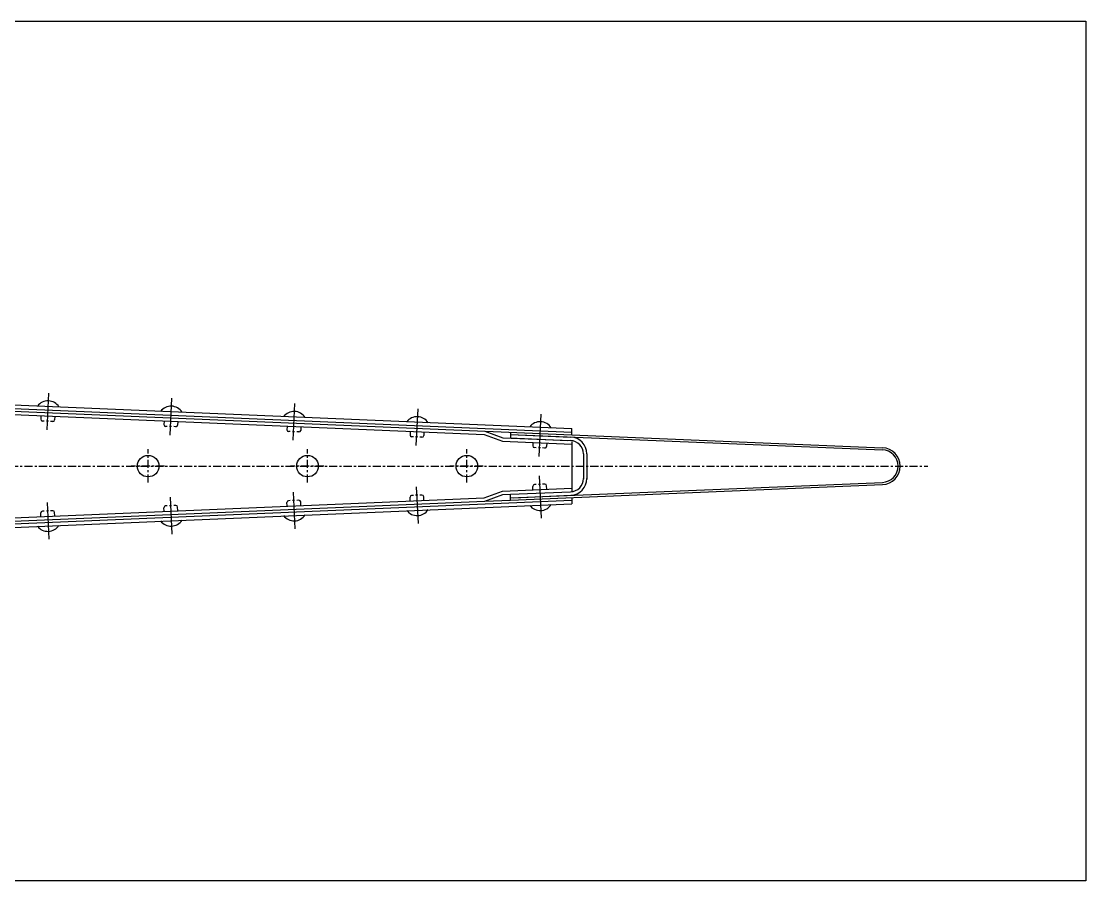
# Model space of a CAD drawing. Extents: x 0 to 162, y -13 to 49.
# Drawn here: x 112.37 to 161.89, y 8.53 to 48.53 of the extents above; entities that cross this region are included whole.
import ezdxf

# ---------------------------------------------------------------- set-up
doc = ezdxf.new("R2010")
doc.units = 0
doc.header["$LTSCALE"] = 0.3
doc.header["$MEASUREMENT"] = 0
doc.linetypes.add('CENTER', pattern=[2, 1.25, -0.25, 0.25, -0.25])
doc.linetypes.add('HIDDEN2', pattern=[0.1875, 0.125, -0.0625])
doc.layers.add('1', color=1, linetype='CONTINUOUS')
doc.layers.add('NOTES', color=2, linetype='CONTINUOUS')

msp = doc.modelspace()

# ---------------------------------------------------------------- linework, layer by layer
at = {"layer": '1', "color": 4}
for p, q in [((87.17266, 31.7289), (137.97826, 29.57481)), ((87.16417, 31.56912), (137.97826, 29.41466)), ((91.65826, 31.25046), (137.97826, 29.28655)), ((91.67377, 31.08966), (133.90937, 29.29892)), ((113.28548, 30.16611), (113.27922, 30.00623)), ((113.92499, 30.14106), (113.91873, 29.98118)), ((119.01063, 29.92165), (119.00437, 29.76177)), ((119.65014, 29.8966), (119.64388, 29.73672)), ((124.73578, 29.67718), (124.72952, 29.51731)), ((125.37529, 29.65213), (125.36903, 29.49226)), ((130.46093, 29.43272), (130.45467, 29.27284)), ((131.10044, 29.40767), (131.09418, 29.24779)), ((133.90937, 29.29892), (134.7499, 28.99149)), ((133.93826, 29.45784), (134.77878, 29.15041)), ((135.12354, 29.4092), (135.12354, 29.14574)), ((135.12354, 29.3051), (152.43158, 28.58582)), ((135.12354, 29.29584), (137.93223, 29.17675)), ((137.97826, 29.28655), (137.97826, 29.57481)), ((137.97826, 29.28655), (152.43573, 28.68573)), ((134.7499, 28.99149), (137.97826, 28.85461)), ((134.77878, 29.15041), (137.92545, 29.0169)), ((135.11677, 29.13598), (137.76598, 29.02366)), ((136.17422, 28.92903), (136.16795, 28.76916)), ((136.81373, 28.90398), (136.80746, 28.74411)), ((137.97826, 28.97675), (137.97826, 26.63392)), ((138.52302, 28.39346), (138.52302, 27.21801)), ((138.68302, 28.39346), (138.68302, 27.21801)), ((134.7499, 26.66161), (137.97826, 26.79848)), ((135.12354, 26.348), (152.43158, 27.06728)), ((135.12354, 26.24791), (152.43573, 26.96736)), ((136.17422, 26.72406), (136.16795, 26.88394)), ((136.81373, 26.74911), (136.80746, 26.90899)), ((91.67377, 24.56344), (133.90937, 26.35417)), ((130.46093, 26.22037), (130.45467, 26.38025)), ((131.10044, 26.24542), (131.09418, 26.4053)), ((133.90937, 26.35417), (134.7499, 26.66161)), ((133.93826, 26.19526), (134.77878, 26.50269)), ((133.93826, 26.19526), (135.12354, 26.24791)), ((134.77878, 26.50269), (135.12354, 26.5173)), ((135.12354, 26.5173), (137.92551, 26.62944)), ((135.12354, 26.24389), (135.12354, 26.5173)), ((135.28308, 26.35726), (137.93229, 26.46958)), ((137.97826, 26.36655), (137.97826, 26.07829)), ((87.16417, 24.08398), (137.97826, 26.23843)), ((87.17266, 23.92419), (137.97826, 26.07829)), ((91.65826, 24.40264), (133.93826, 26.19526)), ((119.01063, 25.73145), (119.00437, 25.89132)), ((119.65014, 25.7565), (119.64388, 25.91637)), ((124.73578, 25.97591), (124.72952, 26.13579)), ((125.37529, 26.00096), (125.36903, 26.16084)), ((113.28548, 25.48698), (113.27922, 25.64686)), ((113.92499, 25.51203), (113.91873, 25.67191))]:
    msp.add_line(p, q, dxfattribs=at)
at = {"layer": '1', "color": 6}
for p, q in [((113.56932, 29.51941), (113.65128, 31.23015)), ((119.29447, 29.27495), (119.37643, 30.98568)), ((125.01962, 29.03049), (125.10158, 30.74122)), ((130.74477, 28.78602), (130.82673, 30.49676)), ((136.45733, 28.279), (136.55188, 30.25229)), ((136.45733, 27.37409), (136.55188, 25.4008)), ((130.74477, 26.86707), (130.82673, 25.15634)), ((119.29447, 26.37814), (119.37643, 24.66741)), ((125.01962, 26.62261), (125.10158, 24.91187)), ((113.56932, 26.13368), (113.65128, 24.42295))]:
    msp.add_line(p, q, dxfattribs=at)
at = {"layer": '1', "color": 4, "linetype": 'HIDDEN2'}
for p, q in [((113.83566, 29.90438), (113.35603, 29.92316)), ((119.56081, 29.65991), (119.08118, 29.6787)), ((125.28596, 29.41545), (124.80633, 29.43424)), ((131.01111, 29.17099), (130.53148, 29.18977)), ((136.72439, 28.6673), (136.24476, 28.68609)), ((136.72439, 26.98579), (136.24476, 26.96701)), ((131.01111, 26.48211), (130.53148, 26.46332)), ((119.56081, 25.99318), (119.08118, 25.97439)), ((125.28596, 26.23765), (124.80633, 26.21886)), ((113.83566, 25.74872), (113.35603, 25.72993))]:
    msp.add_line(p, q, dxfattribs=at)
at = {"layer": '1', "color": 6, "linetype": 'CENTER'}
for p, q in [((118.27159, 27.06849), (118.27159, 28.6131)), ((125.68492, 27.06849), (125.68492, 28.6131)), ((133.09826, 27.06849), (133.09826, 28.6131)), ((70.66795, 27.82655), (154.53874, 27.82655)), ((119.02965, 27.82655), (117.48503, 27.82655)), ((126.44298, 27.82655), (124.89837, 27.82655)), ((133.85632, 27.82655), (132.3117, 27.82655))]:
    msp.add_line(p, q, dxfattribs=at)
at = {"layer": '1', "color": 4}
for centre in [(118.27159, 27.82655), (125.68492, 27.82655), (133.09826, 27.82655)]:
    msp.add_circle(centre, 0.5, dxfattribs=at)
for centre, radius, start, end in [((113.60955, 30.25315), 0.60905, 32.576725, 142.936845), ((119.3347, 30.00868), 0.60905, 32.576725, 142.936845), ((125.05985, 29.76422), 0.60905, 32.576725, 142.936845), ((113.35916, 30.0031), 0.08, 177.756785, 267.756785), ((113.83879, 29.98431), 0.08, 267.756785, 357.756785), ((119.08431, 29.75864), 0.08, 177.756785, 267.756785), ((119.56394, 29.73985), 0.08, 267.756785, 357.756785), ((130.785, 29.51976), 0.60905, 32.576725, 142.936845), ((136.50975, 29.28666), 0.60905, 32.576725, 142.936845), ((124.80946, 29.51418), 0.08, 177.756785, 267.756785), ((125.28909, 29.49539), 0.08, 267.756785, 357.756785), ((130.53461, 29.26971), 0.08, 177.756785, 267.756785), ((131.01424, 29.25092), 0.08, 267.756785, 357.756785), ((136.24789, 28.76603), 0.08, 177.756785, 267.756785), ((136.72753, 28.74724), 0.08, 267.756785, 357.756785), ((137.89902, 28.39346), 0.624, 0, 87.572183), ((137.89902, 28.39346), 0.784, 0, 87.572183), ((152.39826, 27.82655), 0.76, 272.497293, 87.502707), ((152.39826, 27.82655), 0.86, 272.497293, 87.502707), ((137.89908, 27.25288), 0.624, 272.427817, 0), ((137.89908, 27.25288), 0.784, 272.427817, 0), ((136.24789, 26.88707), 0.08, 92.243215, 182.243215), ((136.72753, 26.90586), 0.08, 2.243215, 92.243215), ((130.53461, 26.38338), 0.08, 92.243215, 182.243215), ((131.01424, 26.40217), 0.08, 2.243215, 92.243215), ((119.08431, 25.89446), 0.08, 92.243215, 182.243215), ((119.56394, 25.91324), 0.08, 2.243215, 92.243215), ((124.80946, 26.13892), 0.08, 92.243215, 182.243215), ((125.28909, 26.15771), 0.08, 2.243215, 92.243215), ((130.785, 26.13334), 0.60905, 217.063155, 327.423275), ((136.50975, 26.36643), 0.60905, 217.063155, 327.423275), ((113.35916, 25.64999), 0.08, 92.243215, 182.243215), ((113.83879, 25.66878), 0.08, 2.243215, 92.243215), ((119.3347, 25.64441), 0.60905, 217.063155, 327.423275), ((125.05985, 25.88887), 0.60905, 217.063155, 327.423275), ((113.60955, 25.39995), 0.60905, 217.063155, 327.423275)]:
    msp.add_arc(centre, radius, start, end, dxfattribs=at)
at = {"layer": 'NOTES'}
for p, q in [((61.89027, 48.53092), (161.89027, 48.53092)), ((161.89027, 48.53092), (161.89027, 8.53092)), ((161.89027, 8.53092), (61.89027, 8.53092))]:
    msp.add_line(p, q, dxfattribs=at)

doc.saveas('drawing.dxf')
